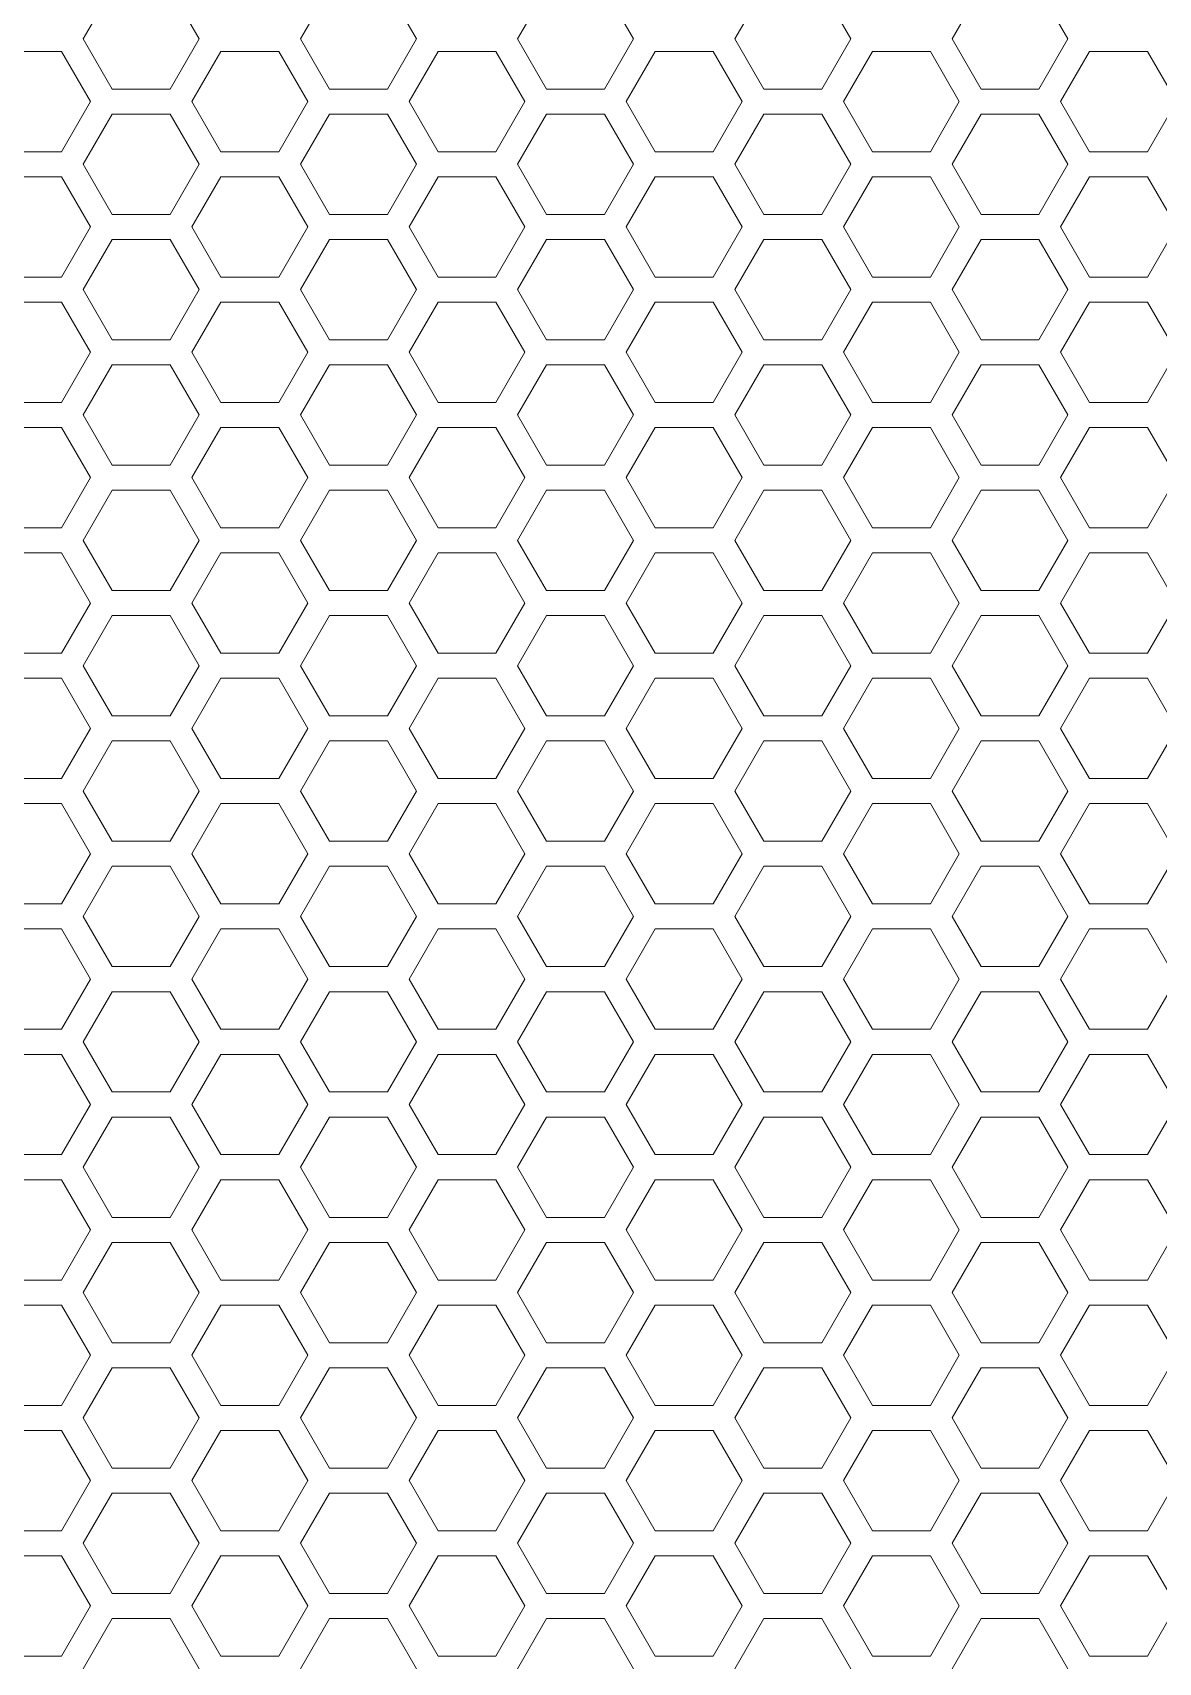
# Model space of a CAD drawing. Header units: millimetres. Extents: x 0 to 62, y -17 to 201.
# Drawn here: x 31.5 to 40.48, y 117.65 to 130.65 of the extents above; entities that cross this region are included whole.
import ezdxf

# ---------------------------------------------------------------- set-up
doc = ezdxf.new("R2010")
doc.units = ezdxf.units.MM

msp = doc.modelspace()

# ---------------------------------------------------------------- linework, layer by layer
at = {"color": 0, "lineweight": 18}
for p, q in [((32.135, 131), (31.904, 130.6)), ((32.828, 130.6), (32.597, 131)), ((33.867, 131), (33.636, 130.6)), ((34.56, 130.6), (34.329, 131)), ((35.599, 131), (35.368, 130.6)), ((36.292, 130.6), (36.061, 131)), ((37.331, 131), (37.1, 130.6)), ((38.024, 130.6), (37.793, 131)), ((39.063, 131), (38.832, 130.6)), ((39.756, 130.6), (39.525, 131)), ((31.904, 130.6), (32.135, 130.2)), ((32.597, 130.2), (32.828, 130.6)), ((33.636, 130.6), (33.867, 130.2)), ((34.329, 130.2), (34.56, 130.6)), ((35.368, 130.6), (35.599, 130.2)), ((36.061, 130.2), (36.292, 130.6)), ((37.1, 130.6), (37.331, 130.2)), ((37.793, 130.2), (38.024, 130.6)), ((38.832, 130.6), (39.063, 130.2)), ((39.525, 130.2), (39.756, 130.6)), ((31.731, 130.5), (31.269, 130.5)), ((31.962, 130.1), (31.731, 130.5)), ((33.001, 130.5), (32.77, 130.1)), ((33.463, 130.5), (33.001, 130.5)), ((33.694, 130.1), (33.463, 130.5)), ((34.733, 130.5), (34.502, 130.1)), ((35.195, 130.5), (34.733, 130.5)), ((35.426, 130.1), (35.195, 130.5)), ((36.465, 130.5), (36.234, 130.1)), ((36.927, 130.5), (36.465, 130.5)), ((37.158, 130.1), (36.927, 130.5)), ((38.197, 130.5), (37.966, 130.1)), ((38.659, 130.5), (38.197, 130.5)), ((38.89, 130.1), (38.659, 130.5)), ((39.929, 130.5), (39.698, 130.1)), ((40.391, 130.5), (39.929, 130.5)), ((40.622, 130.1), (40.391, 130.5)), ((32.135, 130.2), (32.597, 130.2)), ((33.867, 130.2), (34.329, 130.2)), ((35.599, 130.2), (36.061, 130.2)), ((37.331, 130.2), (37.793, 130.2)), ((39.063, 130.2), (39.525, 130.2)), ((31.731, 129.7), (31.962, 130.1)), ((32.77, 130.1), (33.001, 129.7)), ((33.463, 129.7), (33.694, 130.1)), ((34.502, 130.1), (34.733, 129.7)), ((35.195, 129.7), (35.426, 130.1)), ((36.234, 130.1), (36.465, 129.7)), ((36.927, 129.7), (37.158, 130.1)), ((37.966, 130.1), (38.197, 129.7)), ((38.659, 129.7), (38.89, 130.1)), ((39.698, 130.1), (39.929, 129.7)), ((40.391, 129.7), (40.622, 130.1)), ((32.135, 130), (31.904, 129.6)), ((32.597, 130), (32.135, 130)), ((32.828, 129.6), (32.597, 130)), ((33.867, 130), (33.636, 129.6)), ((34.329, 130), (33.867, 130)), ((34.56, 129.6), (34.329, 130)), ((35.599, 130), (35.368, 129.6)), ((36.061, 130), (35.599, 130)), ((36.292, 129.6), (36.061, 130)), ((37.331, 130), (37.1, 129.6)), ((37.793, 130), (37.331, 130)), ((38.024, 129.6), (37.793, 130)), ((39.063, 130), (38.832, 129.6)), ((39.525, 130), (39.063, 130)), ((39.756, 129.6), (39.525, 130)), ((31.269, 129.7), (31.731, 129.7)), ((33.001, 129.7), (33.463, 129.7)), ((34.733, 129.7), (35.195, 129.7)), ((36.465, 129.7), (36.927, 129.7)), ((38.197, 129.7), (38.659, 129.7)), ((39.929, 129.7), (40.391, 129.7)), ((31.731, 129.5), (31.269, 129.5)), ((31.962, 129.1), (31.731, 129.5)), ((31.904, 129.6), (32.135, 129.2)), ((32.597, 129.2), (32.828, 129.6)), ((33.001, 129.5), (32.77, 129.1)), ((33.463, 129.5), (33.001, 129.5)), ((33.694, 129.1), (33.463, 129.5)), ((33.636, 129.6), (33.867, 129.2)), ((34.329, 129.2), (34.56, 129.6)), ((34.733, 129.5), (34.502, 129.1)), ((35.195, 129.5), (34.733, 129.5)), ((35.426, 129.1), (35.195, 129.5)), ((35.368, 129.6), (35.599, 129.2)), ((36.061, 129.2), (36.292, 129.6)), ((36.465, 129.5), (36.234, 129.1)), ((36.927, 129.5), (36.465, 129.5)), ((37.158, 129.1), (36.927, 129.5)), ((37.1, 129.6), (37.331, 129.2)), ((37.793, 129.2), (38.024, 129.6)), ((38.197, 129.5), (37.966, 129.1)), ((38.659, 129.5), (38.197, 129.5)), ((38.89, 129.1), (38.659, 129.5)), ((38.832, 129.6), (39.063, 129.2)), ((39.525, 129.2), (39.756, 129.6)), ((39.929, 129.5), (39.698, 129.1)), ((40.391, 129.5), (39.929, 129.5)), ((40.622, 129.1), (40.391, 129.5)), ((31.731, 128.7), (31.962, 129.1)), ((32.135, 129.2), (32.597, 129.2)), ((32.77, 129.1), (33.001, 128.7)), ((33.463, 128.7), (33.694, 129.1)), ((33.867, 129.2), (34.329, 129.2)), ((34.502, 129.1), (34.733, 128.7)), ((35.195, 128.7), (35.426, 129.1)), ((35.599, 129.2), (36.061, 129.2)), ((36.234, 129.1), (36.465, 128.7)), ((36.927, 128.7), (37.158, 129.1)), ((37.331, 129.2), (37.793, 129.2)), ((37.966, 129.1), (38.197, 128.7)), ((38.659, 128.7), (38.89, 129.1)), ((39.063, 129.2), (39.525, 129.2)), ((39.698, 129.1), (39.929, 128.7)), ((40.391, 128.7), (40.622, 129.1)), ((32.135, 129), (31.904, 128.6)), ((32.597, 129), (32.135, 129)), ((32.828, 128.6), (32.597, 129)), ((33.867, 129), (33.636, 128.6)), ((34.329, 129), (33.867, 129)), ((34.56, 128.6), (34.329, 129)), ((35.599, 129), (35.368, 128.6)), ((36.061, 129), (35.599, 129)), ((36.292, 128.6), (36.061, 129)), ((37.331, 129), (37.1, 128.6)), ((37.793, 129), (37.331, 129)), ((38.024, 128.6), (37.793, 129)), ((39.063, 129), (38.832, 128.6)), ((39.525, 129), (39.063, 129)), ((39.756, 128.6), (39.525, 129)), ((31.269, 128.7), (31.731, 128.7)), ((31.904, 128.6), (32.135, 128.2)), ((32.597, 128.2), (32.828, 128.6)), ((33.001, 128.7), (33.463, 128.7)), ((33.636, 128.6), (33.867, 128.2)), ((34.329, 128.2), (34.56, 128.6)), ((34.733, 128.7), (35.195, 128.7)), ((35.368, 128.6), (35.599, 128.2)), ((36.061, 128.2), (36.292, 128.6)), ((36.465, 128.7), (36.927, 128.7)), ((37.1, 128.6), (37.331, 128.2)), ((37.793, 128.2), (38.024, 128.6)), ((38.197, 128.7), (38.659, 128.7)), ((38.832, 128.6), (39.063, 128.2)), ((39.525, 128.2), (39.756, 128.6)), ((39.929, 128.7), (40.391, 128.7)), ((31.731, 128.5), (31.269, 128.5)), ((31.962, 128.1), (31.731, 128.5)), ((33.001, 128.5), (32.77, 128.1)), ((33.463, 128.5), (33.001, 128.5)), ((33.694, 128.1), (33.463, 128.5)), ((34.733, 128.5), (34.502, 128.1)), ((35.195, 128.5), (34.733, 128.5)), ((35.426, 128.1), (35.195, 128.5)), ((36.465, 128.5), (36.234, 128.1)), ((36.927, 128.5), (36.465, 128.5)), ((37.158, 128.1), (36.927, 128.5)), ((38.197, 128.5), (37.966, 128.1)), ((38.659, 128.5), (38.197, 128.5)), ((38.89, 128.1), (38.659, 128.5)), ((39.929, 128.5), (39.698, 128.1)), ((40.391, 128.5), (39.929, 128.5)), ((40.622, 128.1), (40.391, 128.5)), ((32.135, 128.2), (32.597, 128.2)), ((33.867, 128.2), (34.329, 128.2)), ((35.599, 128.2), (36.061, 128.2)), ((37.331, 128.2), (37.793, 128.2)), ((39.063, 128.2), (39.525, 128.2)), ((31.731, 127.7), (31.962, 128.1)), ((32.77, 128.1), (33.001, 127.7)), ((33.463, 127.7), (33.694, 128.1)), ((34.502, 128.1), (34.733, 127.7)), ((35.195, 127.7), (35.426, 128.1)), ((36.234, 128.1), (36.465, 127.7)), ((36.927, 127.7), (37.158, 128.1)), ((37.966, 128.1), (38.197, 127.7)), ((38.659, 127.7), (38.89, 128.1)), ((39.698, 128.1), (39.929, 127.7)), ((40.391, 127.7), (40.622, 128.1)), ((32.135, 128), (31.904, 127.6)), ((32.597, 128), (32.135, 128)), ((32.828, 127.6), (32.597, 128)), ((33.867, 128), (33.636, 127.6)), ((34.329, 128), (33.867, 128)), ((34.56, 127.6), (34.329, 128)), ((35.599, 128), (35.368, 127.6)), ((36.061, 128), (35.599, 128)), ((36.292, 127.6), (36.061, 128)), ((37.331, 128), (37.1, 127.6)), ((37.793, 128), (37.331, 128)), ((38.024, 127.6), (37.793, 128)), ((39.063, 128), (38.832, 127.6)), ((39.525, 128), (39.063, 128)), ((39.756, 127.6), (39.525, 128)), ((31.269, 127.7), (31.731, 127.7)), ((33.001, 127.7), (33.463, 127.7)), ((34.733, 127.7), (35.195, 127.7)), ((36.465, 127.7), (36.927, 127.7)), ((38.197, 127.7), (38.659, 127.7)), ((39.929, 127.7), (40.391, 127.7)), ((31.904, 127.6), (32.135, 127.2)), ((32.597, 127.2), (32.828, 127.6)), ((33.636, 127.6), (33.867, 127.2)), ((34.329, 127.2), (34.56, 127.6)), ((35.368, 127.6), (35.599, 127.2)), ((36.061, 127.2), (36.292, 127.6)), ((37.1, 127.6), (37.331, 127.2)), ((37.793, 127.2), (38.024, 127.6)), ((38.832, 127.6), (39.063, 127.2)), ((39.525, 127.2), (39.756, 127.6)), ((31.731, 127.5), (31.269, 127.5)), ((31.962, 127.1), (31.731, 127.5)), ((33.001, 127.5), (32.77, 127.1)), ((33.463, 127.5), (33.001, 127.5)), ((33.694, 127.1), (33.463, 127.5)), ((34.733, 127.5), (34.502, 127.1)), ((35.195, 127.5), (34.733, 127.5)), ((35.426, 127.1), (35.195, 127.5)), ((36.465, 127.5), (36.234, 127.1)), ((36.927, 127.5), (36.465, 127.5)), ((37.158, 127.1), (36.927, 127.5)), ((38.197, 127.5), (37.966, 127.1)), ((38.659, 127.5), (38.197, 127.5)), ((38.89, 127.1), (38.659, 127.5)), ((39.929, 127.5), (39.698, 127.1)), ((40.391, 127.5), (39.929, 127.5)), ((40.622, 127.1), (40.391, 127.5)), ((32.135, 127.2), (32.597, 127.2)), ((33.867, 127.2), (34.329, 127.2)), ((35.599, 127.2), (36.061, 127.2)), ((37.331, 127.2), (37.793, 127.2)), ((39.063, 127.2), (39.525, 127.2)), ((31.731, 126.7), (31.962, 127.1)), ((32.77, 127.1), (33.001, 126.7)), ((33.463, 126.7), (33.694, 127.1)), ((34.502, 127.1), (34.733, 126.7)), ((35.195, 126.7), (35.426, 127.1)), ((36.234, 127.1), (36.465, 126.7)), ((36.927, 126.7), (37.158, 127.1)), ((37.966, 127.1), (38.197, 126.7)), ((38.659, 126.7), (38.89, 127.1)), ((39.698, 127.1), (39.929, 126.7)), ((40.391, 126.7), (40.622, 127.1)), ((32.135, 127), (31.904, 126.6)), ((32.597, 127), (32.135, 127)), ((32.828, 126.6), (32.597, 127)), ((33.867, 127), (33.636, 126.6)), ((34.329, 127), (33.867, 127)), ((34.56, 126.6), (34.329, 127)), ((35.599, 127), (35.368, 126.6)), ((36.061, 127), (35.599, 127)), ((36.292, 126.6), (36.061, 127)), ((37.331, 127), (37.1, 126.6)), ((37.793, 127), (37.331, 127)), ((38.024, 126.6), (37.793, 127)), ((39.063, 127), (38.832, 126.6)), ((39.525, 127), (39.063, 127)), ((39.756, 126.6), (39.525, 127)), ((31.269, 126.7), (31.731, 126.7)), ((33.001, 126.7), (33.463, 126.7)), ((34.733, 126.7), (35.195, 126.7)), ((36.465, 126.7), (36.927, 126.7)), ((38.197, 126.7), (38.659, 126.7)), ((39.929, 126.7), (40.391, 126.7)), ((31.731, 126.5), (31.269, 126.5)), ((31.962, 126.1), (31.731, 126.5)), ((31.904, 126.6), (32.135, 126.2)), ((32.597, 126.2), (32.828, 126.6)), ((33.001, 126.5), (32.77, 126.1)), ((33.463, 126.5), (33.001, 126.5)), ((33.694, 126.1), (33.463, 126.5)), ((33.636, 126.6), (33.867, 126.2)), ((34.329, 126.2), (34.56, 126.6)), ((34.733, 126.5), (34.502, 126.1)), ((35.195, 126.5), (34.733, 126.5)), ((35.426, 126.1), (35.195, 126.5)), ((35.368, 126.6), (35.599, 126.2)), ((36.061, 126.2), (36.292, 126.6)), ((36.465, 126.5), (36.234, 126.1)), ((36.927, 126.5), (36.465, 126.5)), ((37.158, 126.1), (36.927, 126.5)), ((37.1, 126.6), (37.331, 126.2)), ((37.793, 126.2), (38.024, 126.6)), ((38.197, 126.5), (37.966, 126.1)), ((38.659, 126.5), (38.197, 126.5)), ((38.89, 126.1), (38.659, 126.5)), ((38.832, 126.6), (39.063, 126.2)), ((39.525, 126.2), (39.756, 126.6)), ((39.929, 126.5), (39.698, 126.1)), ((40.391, 126.5), (39.929, 126.5)), ((40.622, 126.1), (40.391, 126.5)), ((32.135, 126.2), (32.597, 126.2)), ((33.867, 126.2), (34.329, 126.2)), ((35.599, 126.2), (36.061, 126.2)), ((37.331, 126.2), (37.793, 126.2)), ((39.063, 126.2), (39.525, 126.2)), ((31.731, 125.7), (31.962, 126.1)), ((32.135, 126), (31.904, 125.6)), ((32.597, 126), (32.135, 126)), ((32.828, 125.6), (32.597, 126)), ((32.77, 126.1), (33.001, 125.7)), ((33.463, 125.7), (33.694, 126.1)), ((33.867, 126), (33.636, 125.6)), ((34.329, 126), (33.867, 126)), ((34.56, 125.6), (34.329, 126)), ((34.502, 126.1), (34.733, 125.7)), ((35.195, 125.7), (35.426, 126.1)), ((35.599, 126), (35.368, 125.6)), ((36.061, 126), (35.599, 126)), ((36.292, 125.6), (36.061, 126)), ((36.234, 126.1), (36.465, 125.7)), ((36.927, 125.7), (37.158, 126.1)), ((37.331, 126), (37.1, 125.6)), ((37.793, 126), (37.331, 126)), ((38.024, 125.6), (37.793, 126)), ((37.966, 126.1), (38.197, 125.7)), ((38.659, 125.7), (38.89, 126.1)), ((39.063, 126), (38.832, 125.6)), ((39.525, 126), (39.063, 126)), ((39.756, 125.6), (39.525, 126)), ((39.698, 126.1), (39.929, 125.7)), ((40.391, 125.7), (40.622, 126.1)), ((31.269, 125.7), (31.731, 125.7)), ((31.904, 125.6), (32.135, 125.2)), ((32.597, 125.2), (32.828, 125.6)), ((33.001, 125.7), (33.463, 125.7)), ((33.636, 125.6), (33.867, 125.2)), ((34.329, 125.2), (34.56, 125.6)), ((34.733, 125.7), (35.195, 125.7)), ((35.368, 125.6), (35.599, 125.2)), ((36.061, 125.2), (36.292, 125.6)), ((36.465, 125.7), (36.927, 125.7)), ((37.1, 125.6), (37.331, 125.2)), ((37.793, 125.2), (38.024, 125.6)), ((38.197, 125.7), (38.659, 125.7)), ((38.832, 125.6), (39.063, 125.2)), ((39.525, 125.2), (39.756, 125.6)), ((39.929, 125.7), (40.391, 125.7)), ((31.731, 125.5), (31.269, 125.5)), ((31.962, 125.1), (31.731, 125.5)), ((33.001, 125.5), (32.77, 125.1)), ((33.463, 125.5), (33.001, 125.5)), ((33.694, 125.1), (33.463, 125.5)), ((34.733, 125.5), (34.502, 125.1)), ((35.195, 125.5), (34.733, 125.5)), ((35.426, 125.1), (35.195, 125.5)), ((36.465, 125.5), (36.234, 125.1)), ((36.927, 125.5), (36.465, 125.5)), ((37.158, 125.1), (36.927, 125.5)), ((38.197, 125.5), (37.966, 125.1)), ((38.659, 125.5), (38.197, 125.5)), ((38.89, 125.1), (38.659, 125.5)), ((39.929, 125.5), (39.698, 125.1)), ((40.391, 125.5), (39.929, 125.5)), ((40.622, 125.1), (40.391, 125.5)), ((32.135, 125.2), (32.597, 125.2)), ((33.867, 125.2), (34.329, 125.2)), ((35.599, 125.2), (36.061, 125.2)), ((37.331, 125.2), (37.793, 125.2)), ((39.063, 125.2), (39.525, 125.2)), ((31.731, 124.7), (31.962, 125.1)), ((32.77, 125.1), (33.001, 124.7)), ((33.463, 124.7), (33.694, 125.1)), ((34.502, 125.1), (34.733, 124.7)), ((35.195, 124.7), (35.426, 125.1)), ((36.234, 125.1), (36.465, 124.7)), ((36.927, 124.7), (37.158, 125.1)), ((37.966, 125.1), (38.197, 124.7)), ((38.659, 124.7), (38.89, 125.1)), ((39.698, 125.1), (39.929, 124.7)), ((40.391, 124.7), (40.622, 125.1)), ((32.135, 125), (31.904, 124.6)), ((32.597, 125), (32.135, 125)), ((32.828, 124.6), (32.597, 125)), ((33.867, 125), (33.636, 124.6)), ((34.329, 125), (33.867, 125)), ((34.56, 124.6), (34.329, 125)), ((35.599, 125), (35.368, 124.6)), ((36.061, 125), (35.599, 125)), ((36.292, 124.6), (36.061, 125)), ((37.331, 125), (37.1, 124.6)), ((37.793, 125), (37.331, 125)), ((38.024, 124.6), (37.793, 125)), ((39.063, 125), (38.832, 124.6)), ((39.525, 125), (39.063, 125)), ((39.756, 124.6), (39.525, 125)), ((31.269, 124.7), (31.731, 124.7)), ((33.001, 124.7), (33.463, 124.7)), ((34.733, 124.7), (35.195, 124.7)), ((36.465, 124.7), (36.927, 124.7)), ((38.197, 124.7), (38.659, 124.7)), ((39.929, 124.7), (40.391, 124.7)), ((31.904, 124.6), (32.135, 124.2)), ((32.597, 124.2), (32.828, 124.6)), ((33.636, 124.6), (33.867, 124.2)), ((34.329, 124.2), (34.56, 124.6)), ((35.368, 124.6), (35.599, 124.2)), ((36.061, 124.2), (36.292, 124.6)), ((37.1, 124.6), (37.331, 124.2)), ((37.793, 124.2), (38.024, 124.6)), ((38.832, 124.6), (39.063, 124.2)), ((39.525, 124.2), (39.756, 124.6)), ((31.731, 124.5), (31.269, 124.5)), ((31.962, 124.1), (31.731, 124.5)), ((33.001, 124.5), (32.77, 124.1)), ((33.463, 124.5), (33.001, 124.5)), ((33.694, 124.1), (33.463, 124.5)), ((34.733, 124.5), (34.502, 124.1)), ((35.195, 124.5), (34.733, 124.5)), ((35.426, 124.1), (35.195, 124.5)), ((36.465, 124.5), (36.234, 124.1)), ((36.927, 124.5), (36.465, 124.5)), ((37.158, 124.1), (36.927, 124.5)), ((38.197, 124.5), (37.966, 124.1)), ((38.659, 124.5), (38.197, 124.5)), ((38.89, 124.1), (38.659, 124.5)), ((39.929, 124.5), (39.698, 124.1)), ((40.391, 124.5), (39.929, 124.5)), ((40.622, 124.1), (40.391, 124.5)), ((32.135, 124.2), (32.597, 124.2)), ((33.867, 124.2), (34.329, 124.2)), ((35.599, 124.2), (36.061, 124.2)), ((37.331, 124.2), (37.793, 124.2)), ((39.063, 124.2), (39.525, 124.2)), ((31.731, 123.7), (31.962, 124.1)), ((32.77, 124.1), (33.001, 123.7)), ((33.463, 123.7), (33.694, 124.1)), ((34.502, 124.1), (34.733, 123.7)), ((35.195, 123.7), (35.426, 124.1)), ((36.234, 124.1), (36.465, 123.7)), ((36.927, 123.7), (37.158, 124.1)), ((37.966, 124.1), (38.197, 123.7)), ((38.659, 123.7), (38.89, 124.1)), ((39.698, 124.1), (39.929, 123.7)), ((40.391, 123.7), (40.622, 124.1)), ((32.135, 124), (31.904, 123.6)), ((32.597, 124), (32.135, 124)), ((32.828, 123.6), (32.597, 124)), ((33.867, 124), (33.636, 123.6)), ((34.329, 124), (33.867, 124)), ((34.56, 123.6), (34.329, 124)), ((35.599, 124), (35.368, 123.6)), ((36.061, 124), (35.599, 124)), ((36.292, 123.6), (36.061, 124)), ((37.331, 124), (37.1, 123.6)), ((37.793, 124), (37.331, 124)), ((38.024, 123.6), (37.793, 124)), ((39.063, 124), (38.832, 123.6)), ((39.525, 124), (39.063, 124)), ((39.756, 123.6), (39.525, 124)), ((31.269, 123.7), (31.731, 123.7)), ((33.001, 123.7), (33.463, 123.7)), ((34.733, 123.7), (35.195, 123.7)), ((36.465, 123.7), (36.927, 123.7)), ((38.197, 123.7), (38.659, 123.7)), ((39.929, 123.7), (40.391, 123.7)), ((31.904, 123.6), (32.135, 123.2)), ((32.597, 123.2), (32.828, 123.6)), ((33.636, 123.6), (33.867, 123.2)), ((34.329, 123.2), (34.56, 123.6)), ((35.368, 123.6), (35.599, 123.2)), ((36.061, 123.2), (36.292, 123.6)), ((37.1, 123.6), (37.331, 123.2)), ((37.793, 123.2), (38.024, 123.6)), ((38.832, 123.6), (39.063, 123.2)), ((39.525, 123.2), (39.756, 123.6)), ((31.731, 123.5), (31.269, 123.5)), ((31.962, 123.1), (31.731, 123.5)), ((33.001, 123.5), (32.77, 123.1)), ((33.463, 123.5), (33.001, 123.5)), ((33.694, 123.1), (33.463, 123.5)), ((34.733, 123.5), (34.502, 123.1)), ((35.195, 123.5), (34.733, 123.5)), ((35.426, 123.1), (35.195, 123.5)), ((36.465, 123.5), (36.234, 123.1)), ((36.927, 123.5), (36.465, 123.5)), ((37.158, 123.1), (36.927, 123.5)), ((38.197, 123.5), (37.966, 123.1)), ((38.659, 123.5), (38.197, 123.5)), ((38.89, 123.1), (38.659, 123.5)), ((39.929, 123.5), (39.698, 123.1)), ((40.391, 123.5), (39.929, 123.5)), ((40.622, 123.1), (40.391, 123.5)), ((32.135, 123.2), (32.597, 123.2)), ((33.867, 123.2), (34.329, 123.2)), ((35.599, 123.2), (36.061, 123.2)), ((37.331, 123.2), (37.793, 123.2)), ((39.063, 123.2), (39.525, 123.2)), ((31.731, 122.7), (31.962, 123.1)), ((32.135, 123), (31.904, 122.6)), ((32.597, 123), (32.135, 123)), ((32.828, 122.6), (32.597, 123)), ((32.77, 123.1), (33.001, 122.7)), ((33.463, 122.7), (33.694, 123.1)), ((33.867, 123), (33.636, 122.6)), ((34.329, 123), (33.867, 123)), ((34.56, 122.6), (34.329, 123)), ((34.502, 123.1), (34.733, 122.7)), ((35.195, 122.7), (35.426, 123.1)), ((35.599, 123), (35.368, 122.6)), ((36.061, 123), (35.599, 123)), ((36.292, 122.6), (36.061, 123)), ((36.234, 123.1), (36.465, 122.7)), ((36.927, 122.7), (37.158, 123.1)), ((37.331, 123), (37.1, 122.6)), ((37.793, 123), (37.331, 123)), ((38.024, 122.6), (37.793, 123)), ((37.966, 123.1), (38.197, 122.7)), ((38.659, 122.7), (38.89, 123.1)), ((39.063, 123), (38.832, 122.6)), ((39.525, 123), (39.063, 123)), ((39.756, 122.6), (39.525, 123)), ((39.698, 123.1), (39.929, 122.7)), ((40.391, 122.7), (40.622, 123.1)), ((31.269, 122.7), (31.731, 122.7)), ((31.904, 122.6), (32.135, 122.2)), ((32.597, 122.2), (32.828, 122.6)), ((33.001, 122.7), (33.463, 122.7)), ((33.636, 122.6), (33.867, 122.2)), ((34.329, 122.2), (34.56, 122.6)), ((34.733, 122.7), (35.195, 122.7)), ((35.368, 122.6), (35.599, 122.2)), ((36.061, 122.2), (36.292, 122.6)), ((36.465, 122.7), (36.927, 122.7)), ((37.1, 122.6), (37.331, 122.2)), ((37.793, 122.2), (38.024, 122.6)), ((38.197, 122.7), (38.659, 122.7)), ((38.832, 122.6), (39.063, 122.2)), ((39.525, 122.2), (39.756, 122.6)), ((39.929, 122.7), (40.391, 122.7)), ((31.731, 122.5), (31.269, 122.5)), ((31.962, 122.1), (31.731, 122.5)), ((33.001, 122.5), (32.77, 122.1)), ((33.463, 122.5), (33.001, 122.5)), ((33.694, 122.1), (33.463, 122.5)), ((34.733, 122.5), (34.502, 122.1)), ((35.195, 122.5), (34.733, 122.5)), ((35.426, 122.1), (35.195, 122.5)), ((36.465, 122.5), (36.234, 122.1)), ((36.927, 122.5), (36.465, 122.5)), ((37.158, 122.1), (36.927, 122.5)), ((38.197, 122.5), (37.966, 122.1)), ((38.659, 122.5), (38.197, 122.5)), ((38.89, 122.1), (38.659, 122.5)), ((39.929, 122.5), (39.698, 122.1)), ((40.391, 122.5), (39.929, 122.5)), ((40.622, 122.1), (40.391, 122.5)), ((31.731, 121.7), (31.962, 122.1)), ((32.135, 122.2), (32.597, 122.2)), ((32.77, 122.1), (33.001, 121.7)), ((33.463, 121.7), (33.694, 122.1)), ((33.867, 122.2), (34.329, 122.2)), ((34.502, 122.1), (34.733, 121.7)), ((35.195, 121.7), (35.426, 122.1)), ((35.599, 122.2), (36.061, 122.2)), ((36.234, 122.1), (36.465, 121.7)), ((36.927, 121.7), (37.158, 122.1)), ((37.331, 122.2), (37.793, 122.2)), ((37.966, 122.1), (38.197, 121.7)), ((38.659, 121.7), (38.89, 122.1)), ((39.063, 122.2), (39.525, 122.2)), ((39.698, 122.1), (39.929, 121.7)), ((40.391, 121.7), (40.622, 122.1)), ((32.135, 122), (31.904, 121.6)), ((32.597, 122), (32.135, 122)), ((32.828, 121.6), (32.597, 122)), ((33.867, 122), (33.636, 121.6)), ((34.329, 122), (33.867, 122)), ((34.56, 121.6), (34.329, 122)), ((35.599, 122), (35.368, 121.6)), ((36.061, 122), (35.599, 122)), ((36.292, 121.6), (36.061, 122)), ((37.331, 122), (37.1, 121.6)), ((37.793, 122), (37.331, 122)), ((38.024, 121.6), (37.793, 122)), ((39.063, 122), (38.832, 121.6)), ((39.525, 122), (39.063, 122)), ((39.756, 121.6), (39.525, 122)), ((31.269, 121.7), (31.731, 121.7)), ((33.001, 121.7), (33.463, 121.7)), ((34.733, 121.7), (35.195, 121.7)), ((36.465, 121.7), (36.927, 121.7)), ((38.197, 121.7), (38.659, 121.7)), ((39.929, 121.7), (40.391, 121.7)), ((31.904, 121.6), (32.135, 121.2)), ((32.597, 121.2), (32.828, 121.6)), ((33.636, 121.6), (33.867, 121.2)), ((34.329, 121.2), (34.56, 121.6)), ((35.368, 121.6), (35.599, 121.2)), ((36.061, 121.2), (36.292, 121.6)), ((37.1, 121.6), (37.331, 121.2)), ((37.793, 121.2), (38.024, 121.6)), ((38.832, 121.6), (39.063, 121.2)), ((39.525, 121.2), (39.756, 121.6)), ((31.731, 121.5), (31.269, 121.5)), ((31.962, 121.1), (31.731, 121.5)), ((33.001, 121.5), (32.77, 121.1)), ((33.463, 121.5), (33.001, 121.5)), ((33.694, 121.1), (33.463, 121.5)), ((34.733, 121.5), (34.502, 121.1)), ((35.195, 121.5), (34.733, 121.5)), ((35.426, 121.1), (35.195, 121.5)), ((36.465, 121.5), (36.234, 121.1)), ((36.927, 121.5), (36.465, 121.5)), ((37.158, 121.1), (36.927, 121.5)), ((38.197, 121.5), (37.966, 121.1)), ((38.659, 121.5), (38.197, 121.5)), ((38.89, 121.1), (38.659, 121.5)), ((39.929, 121.5), (39.698, 121.1)), ((40.391, 121.5), (39.929, 121.5)), ((40.622, 121.1), (40.391, 121.5)), ((32.135, 121.2), (32.597, 121.2)), ((33.867, 121.2), (34.329, 121.2)), ((35.599, 121.2), (36.061, 121.2)), ((37.331, 121.2), (37.793, 121.2)), ((39.063, 121.2), (39.525, 121.2)), ((31.731, 120.7), (31.962, 121.1)), ((32.77, 121.1), (33.001, 120.7)), ((33.463, 120.7), (33.694, 121.1)), ((34.502, 121.1), (34.733, 120.7)), ((35.195, 120.7), (35.426, 121.1)), ((36.234, 121.1), (36.465, 120.7)), ((36.927, 120.7), (37.158, 121.1)), ((37.966, 121.1), (38.197, 120.7)), ((38.659, 120.7), (38.89, 121.1)), ((39.698, 121.1), (39.929, 120.7)), ((40.391, 120.7), (40.622, 121.1)), ((32.135, 121), (31.904, 120.6)), ((32.597, 121), (32.135, 121)), ((32.828, 120.6), (32.597, 121)), ((33.867, 121), (33.636, 120.6)), ((34.329, 121), (33.867, 121)), ((34.56, 120.6), (34.329, 121)), ((35.599, 121), (35.368, 120.6)), ((36.061, 121), (35.599, 121)), ((36.292, 120.6), (36.061, 121)), ((37.331, 121), (37.1, 120.6)), ((37.793, 121), (37.331, 121)), ((38.024, 120.6), (37.793, 121)), ((39.063, 121), (38.832, 120.6)), ((39.525, 121), (39.063, 121)), ((39.756, 120.6), (39.525, 121)), ((31.269, 120.7), (31.731, 120.7)), ((33.001, 120.7), (33.463, 120.7)), ((34.733, 120.7), (35.195, 120.7)), ((36.465, 120.7), (36.927, 120.7)), ((38.197, 120.7), (38.659, 120.7)), ((39.929, 120.7), (40.391, 120.7)), ((31.904, 120.6), (32.135, 120.2)), ((32.597, 120.2), (32.828, 120.6)), ((33.636, 120.6), (33.867, 120.2)), ((34.329, 120.2), (34.56, 120.6)), ((35.368, 120.6), (35.599, 120.2)), ((36.061, 120.2), (36.292, 120.6)), ((37.1, 120.6), (37.331, 120.2)), ((37.793, 120.2), (38.024, 120.6)), ((38.832, 120.6), (39.063, 120.2)), ((39.525, 120.2), (39.756, 120.6)), ((31.731, 120.5), (31.269, 120.5)), ((31.962, 120.1), (31.731, 120.5)), ((33.001, 120.5), (32.77, 120.1)), ((33.463, 120.5), (33.001, 120.5)), ((33.694, 120.1), (33.463, 120.5)), ((34.733, 120.5), (34.502, 120.1)), ((35.195, 120.5), (34.733, 120.5)), ((35.426, 120.1), (35.195, 120.5)), ((36.465, 120.5), (36.234, 120.1)), ((36.927, 120.5), (36.465, 120.5)), ((37.158, 120.1), (36.927, 120.5)), ((38.197, 120.5), (37.966, 120.1)), ((38.659, 120.5), (38.197, 120.5)), ((38.89, 120.1), (38.659, 120.5)), ((39.929, 120.5), (39.698, 120.1)), ((40.391, 120.5), (39.929, 120.5)), ((40.622, 120.1), (40.391, 120.5)), ((32.135, 120.2), (32.597, 120.2)), ((33.867, 120.2), (34.329, 120.2)), ((35.599, 120.2), (36.061, 120.2)), ((37.331, 120.2), (37.793, 120.2)), ((39.063, 120.2), (39.525, 120.2)), ((31.731, 119.7), (31.962, 120.1)), ((32.135, 120), (31.904, 119.6)), ((32.597, 120), (32.135, 120)), ((32.828, 119.6), (32.597, 120)), ((32.77, 120.1), (33.001, 119.7)), ((33.463, 119.7), (33.694, 120.1)), ((33.867, 120), (33.636, 119.6)), ((34.329, 120), (33.867, 120)), ((34.56, 119.6), (34.329, 120)), ((34.502, 120.1), (34.733, 119.7)), ((35.195, 119.7), (35.426, 120.1)), ((35.599, 120), (35.368, 119.6)), ((36.061, 120), (35.599, 120)), ((36.292, 119.6), (36.061, 120)), ((36.234, 120.1), (36.465, 119.7)), ((36.927, 119.7), (37.158, 120.1)), ((37.331, 120), (37.1, 119.6)), ((37.793, 120), (37.331, 120)), ((38.024, 119.6), (37.793, 120)), ((37.966, 120.1), (38.197, 119.7)), ((38.659, 119.7), (38.89, 120.1)), ((39.063, 120), (38.832, 119.6)), ((39.525, 120), (39.063, 120)), ((39.756, 119.6), (39.525, 120)), ((39.698, 120.1), (39.929, 119.7)), ((40.391, 119.7), (40.622, 120.1)), ((31.269, 119.7), (31.731, 119.7)), ((33.001, 119.7), (33.463, 119.7)), ((34.733, 119.7), (35.195, 119.7)), ((36.465, 119.7), (36.927, 119.7)), ((38.197, 119.7), (38.659, 119.7)), ((39.929, 119.7), (40.391, 119.7)), ((31.731, 119.5), (31.269, 119.5)), ((31.962, 119.1), (31.731, 119.5)), ((31.904, 119.6), (32.135, 119.2)), ((32.597, 119.2), (32.828, 119.6)), ((33.001, 119.5), (32.77, 119.1)), ((33.463, 119.5), (33.001, 119.5)), ((33.694, 119.1), (33.463, 119.5)), ((33.636, 119.6), (33.867, 119.2)), ((34.329, 119.2), (34.56, 119.6)), ((34.733, 119.5), (34.502, 119.1)), ((35.195, 119.5), (34.733, 119.5)), ((35.426, 119.1), (35.195, 119.5)), ((35.368, 119.6), (35.599, 119.2)), ((36.061, 119.2), (36.292, 119.6)), ((36.465, 119.5), (36.234, 119.1)), ((36.927, 119.5), (36.465, 119.5)), ((37.158, 119.1), (36.927, 119.5)), ((37.1, 119.6), (37.331, 119.2)), ((37.793, 119.2), (38.024, 119.6)), ((38.197, 119.5), (37.966, 119.1)), ((38.659, 119.5), (38.197, 119.5)), ((38.89, 119.1), (38.659, 119.5)), ((38.832, 119.6), (39.063, 119.2)), ((39.525, 119.2), (39.756, 119.6)), ((39.929, 119.5), (39.698, 119.1)), ((40.391, 119.5), (39.929, 119.5)), ((40.622, 119.1), (40.391, 119.5)), ((31.731, 118.7), (31.962, 119.1)), ((32.135, 119.2), (32.597, 119.2)), ((32.77, 119.1), (33.001, 118.7)), ((33.463, 118.7), (33.694, 119.1)), ((33.867, 119.2), (34.329, 119.2)), ((34.502, 119.1), (34.733, 118.7)), ((35.195, 118.7), (35.426, 119.1)), ((35.599, 119.2), (36.061, 119.2)), ((36.234, 119.1), (36.465, 118.7)), ((36.927, 118.7), (37.158, 119.1)), ((37.331, 119.2), (37.793, 119.2)), ((37.966, 119.1), (38.197, 118.7)), ((38.659, 118.7), (38.89, 119.1)), ((39.063, 119.2), (39.525, 119.2)), ((39.698, 119.1), (39.929, 118.7)), ((40.391, 118.7), (40.622, 119.1)), ((32.135, 119), (31.904, 118.6)), ((32.597, 119), (32.135, 119)), ((32.828, 118.6), (32.597, 119)), ((33.867, 119), (33.636, 118.6)), ((34.329, 119), (33.867, 119)), ((34.56, 118.6), (34.329, 119)), ((35.599, 119), (35.368, 118.6)), ((36.061, 119), (35.599, 119)), ((36.292, 118.6), (36.061, 119)), ((37.331, 119), (37.1, 118.6)), ((37.793, 119), (37.331, 119)), ((38.024, 118.6), (37.793, 119)), ((39.063, 119), (38.832, 118.6)), ((39.525, 119), (39.063, 119)), ((39.756, 118.6), (39.525, 119)), ((31.269, 118.7), (31.731, 118.7)), ((33.001, 118.7), (33.463, 118.7)), ((34.733, 118.7), (35.195, 118.7)), ((36.465, 118.7), (36.927, 118.7)), ((38.197, 118.7), (38.659, 118.7)), ((39.929, 118.7), (40.391, 118.7)), ((31.904, 118.6), (32.135, 118.2)), ((32.597, 118.2), (32.828, 118.6)), ((33.636, 118.6), (33.867, 118.2)), ((34.329, 118.2), (34.56, 118.6)), ((35.368, 118.6), (35.599, 118.2)), ((36.061, 118.2), (36.292, 118.6)), ((37.1, 118.6), (37.331, 118.2)), ((37.793, 118.2), (38.024, 118.6)), ((38.832, 118.6), (39.063, 118.2)), ((39.525, 118.2), (39.756, 118.6)), ((31.731, 118.5), (31.269, 118.5)), ((31.962, 118.1), (31.731, 118.5)), ((33.001, 118.5), (32.77, 118.1)), ((33.463, 118.5), (33.001, 118.5)), ((33.694, 118.1), (33.463, 118.5)), ((34.733, 118.5), (34.502, 118.1)), ((35.195, 118.5), (34.733, 118.5)), ((35.426, 118.1), (35.195, 118.5)), ((36.465, 118.5), (36.234, 118.1)), ((36.927, 118.5), (36.465, 118.5)), ((37.158, 118.1), (36.927, 118.5)), ((38.197, 118.5), (37.966, 118.1)), ((38.659, 118.5), (38.197, 118.5)), ((38.89, 118.1), (38.659, 118.5)), ((39.929, 118.5), (39.698, 118.1)), ((40.391, 118.5), (39.929, 118.5)), ((40.622, 118.1), (40.391, 118.5)), ((32.135, 118.2), (32.597, 118.2)), ((33.867, 118.2), (34.329, 118.2)), ((35.599, 118.2), (36.061, 118.2)), ((37.331, 118.2), (37.793, 118.2)), ((39.063, 118.2), (39.525, 118.2)), ((31.731, 117.7), (31.962, 118.1)), ((32.77, 118.1), (33.001, 117.7)), ((33.463, 117.7), (33.694, 118.1)), ((34.502, 118.1), (34.733, 117.7)), ((35.195, 117.7), (35.426, 118.1)), ((36.234, 118.1), (36.465, 117.7)), ((36.927, 117.7), (37.158, 118.1)), ((37.966, 118.1), (38.197, 117.7)), ((38.659, 117.7), (38.89, 118.1)), ((39.698, 118.1), (39.929, 117.7)), ((40.391, 117.7), (40.622, 118.1)), ((32.135, 118), (31.904, 117.6)), ((32.597, 118), (32.135, 118)), ((32.828, 117.6), (32.597, 118)), ((33.867, 118), (33.636, 117.6)), ((34.329, 118), (33.867, 118)), ((34.56, 117.6), (34.329, 118)), ((35.599, 118), (35.368, 117.6)), ((36.061, 118), (35.599, 118)), ((36.292, 117.6), (36.061, 118)), ((37.331, 118), (37.1, 117.6)), ((37.793, 118), (37.331, 118)), ((38.024, 117.6), (37.793, 118)), ((39.063, 118), (38.832, 117.6)), ((39.525, 118), (39.063, 118)), ((39.756, 117.6), (39.525, 118)), ((31.269, 117.7), (31.731, 117.7)), ((33.001, 117.7), (33.463, 117.7)), ((34.733, 117.7), (35.195, 117.7)), ((36.465, 117.7), (36.927, 117.7)), ((38.197, 117.7), (38.659, 117.7)), ((39.929, 117.7), (40.391, 117.7))]:
    msp.add_line(p, q, dxfattribs=at)

doc.saveas('drawing.dxf')
